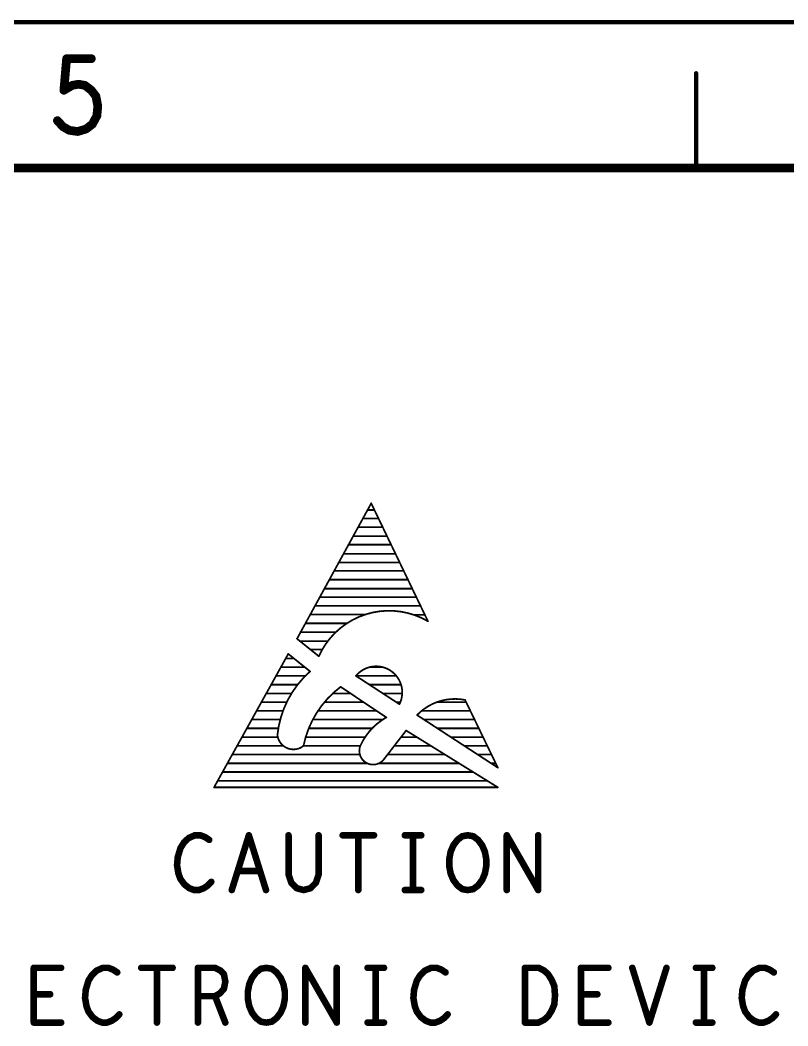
# Model space of a CAD drawing. Extents: x -14.2 to 19.9, y -5.2 to 16.9.
# Drawn here: x 0.527 to 3.165, y 13.408 to 16.86 of the extents above; entities that cross this region are included whole.
import ezdxf

# ---------------------------------------------------------------- set-up
doc = ezdxf.new("R2010")
doc.units = 0
doc.layers.get('0').update_dxf_attribs({"linetype": 'CONTINUOUS'})
doc.layers.add('FAB', color=2, linetype='CONTINUOUS')

# ---------------------------------------------------------------- blocks, each defined once
blk = doc.blocks.new('ROUND_1')
at = {"const_width": 0.003}
blk.add_lwpolyline([(-0.0015, 0, 1), (0.0015, 0, 1)], format="xyb", close=True, dxfattribs=at)
blk = doc.blocks.new('ROUND_105')
at = {"const_width": 0.0075}
blk.add_lwpolyline([(-0.00375, 0, 1), (0.00375, 0, 1)], format="xyb", close=True, dxfattribs=at)
blk = doc.blocks.new('ROUND_178')
at = {"const_width": 0.01128}
blk.add_lwpolyline([(-0.00564, 0, 1), (0.00564, 0, 1)], format="xyb", close=True, dxfattribs=at)
blk = doc.blocks.new('ROUND_138')
at = {"const_width": 0.015}
blk.add_lwpolyline([(-0.0075, 0, 1), (0.0075, 0, 1)], format="xyb", close=True, dxfattribs=at)

msp = doc.modelspace()

# ---------------------------------------------------------------- linework, layer by layer
at = {"layer": 'FAB'}
for points, const_width in [([(-14.1499, 16.8528), (19.8501, 16.8528)], 0.015), ([(0.6779, 16.6194), (0.6873, 16.7278)], 0.03), ([(0.6873, 16.7278), (0.7723, 16.7278)], 0.03), ([(2.8501, 16.6777), (2.8501, 16.3528)], 0.015), ([(0.7062, 16.6361), (0.6779, 16.6194)], 0.03), ([(0.7283, 16.6402), (0.7062, 16.6361)], 0.03), ([(0.7503, 16.6361), (0.7283, 16.6402)], 0.03), ([(0.7723, 16.6194), (0.7503, 16.6361)], 0.03), ([(0.7881, 16.5986), (0.7723, 16.6194)], 0.03), ([(0.7944, 16.5652), (0.7881, 16.5986)], 0.03), ([(0.7913, 16.5319), (0.7944, 16.5652)], 0.03), ([(0.7755, 16.5027), (0.7913, 16.5319)], 0.03), ([(0.6558, 16.5152), (0.6747, 16.4944)], 0.03), ([(0.6747, 16.4944), (0.6967, 16.4819)], 0.03), ([(0.7535, 16.4861), (0.7755, 16.5027)], 0.03), ([(0.6967, 16.4819), (0.7251, 16.4778)], 0.03), ([(0.7251, 16.4778), (0.7535, 16.4861)], 0.03), ([(18.8501, 16.3528), (-13.1499, 16.3528)], 0.03), ([(1.7338, 15.2015), (1.4788, 14.7365)], 0.006), ([(1.9288, 14.7965), (1.7338, 15.2015)], 0.006), ([(1.7448, 15.1785), (1.7218, 15.1785)], 0.006), ([(1.7588, 15.1495), (1.7058, 15.1495)], 0.006), ([(1.7878, 15.0885), (1.6718, 15.0885)], 0.006), ([(1.7738, 15.1195), (1.6888, 15.1195)], 0.006), ([(1.8018, 15.0595), (1.6558, 15.0595)], 0.006), ([(1.6388, 15.0285), (1.8168, 15.0285)], 0.006), ([(1.8308, 14.9985), (1.6218, 14.9985)], 0.006), ([(1.6068, 14.9695), (1.8458, 14.9695)], 0.006), ([(1.8598, 14.9395), (1.5898, 14.9395)], 0.006), ([(1.8888, 14.8795), (1.5568, 14.8795)], 0.006), ([(1.5728, 14.9085), (1.8748, 14.9085)], 0.006), ([(1.5408, 14.8495), (1.9038, 14.8495)], 0.006), ([(1.7108, 14.8195), (1.5238, 14.8195)], 0.006), ([(1.9178, 14.8185), (1.8798, 14.8185)], 0.006), ([(1.5078, 14.7895), (1.6498, 14.7895)], 0.006), ([(1.6118, 14.7595), (1.4908, 14.7595)], 0.006), ([(1.4788, 14.7365), (1.5538, 14.6765)], 0.006), ([(1.4878, 14.7285), (1.5848, 14.7285)], 0.006), ([(1.4488, 14.6845), (1.1938, 14.2265)], 0.006), ([(1.5238, 14.6245), (1.4488, 14.6845)], 0.006), ([(1.5648, 14.6995), (1.5258, 14.6995)], 0.006), ([(1.4234, 14.639), (1.5056, 14.639)], 0.006), ([(1.4681, 14.6691), (1.4402, 14.6691)], 0.006), ([(1.728, 14.639), (1.773, 14.6391)], 0.006), ([(1.5073, 14.609), (1.4068, 14.609)], 0.006), ([(1.6813, 14.609), (1.8308, 14.5119)], 0.006), ([(1.6813, 14.609), (1.8199, 14.609)], 0.006), ([(1.3901, 14.579), (1.481, 14.579)], 0.006), ([(1.7858, 14.4665), (1.6288, 14.5715)], 0.006), ([(1.8361, 14.579), (1.7275, 14.579)], 0.006), ([(1.4601, 14.549), (1.3734, 14.549)], 0.006), ([(1.6018, 14.549), (1.6626, 14.549)], 0.006), ([(1.7737, 14.549), (1.8401, 14.549)], 0.006), ([(1.3566, 14.519), (1.4436, 14.5191)], 0.006), ([(1.7072, 14.5191), (1.5733, 14.519)], 0.006), ([(1.8337, 14.519), (1.8199, 14.519)], 0.006), ([(2.0598, 14.519), (1.9593, 14.519)], 0.006), ([(2.1688, 14.294), (2.0563, 14.5265)], 0.006), ([(1.4308, 14.489), (1.3399, 14.489)], 0.006), ([(1.5507, 14.4889), (1.7521, 14.4889)], 0.006), ([(1.8913, 14.4745), (2.1688, 14.294)], 0.006), ([(2.0743, 14.489), (1.9068, 14.489)], 0.006), ([(1.3232, 14.459), (1.4213, 14.459)], 0.006), ([(1.7731, 14.459), (1.5329, 14.459)], 0.006), ([(1.9153, 14.459), (2.0888, 14.459)], 0.006), ([(1.2898, 14.3991), (1.4129, 14.399)], 0.006), ([(1.4147, 14.429), (1.3065, 14.429)], 0.006), ([(1.713, 14.399), (1.5086, 14.399)], 0.006), ([(1.5191, 14.4291), (1.7371, 14.429)], 0.006), ([(1.8538, 14.4215), (1.7788, 14.3245)], 0.006), ([(1.8365, 14.399), (1.8901, 14.399)], 0.006), ([(2.1688, 14.2265), (1.8538, 14.4215)], 0.006), ([(2.1033, 14.429), (1.9608, 14.429)], 0.006), ([(2.0078, 14.399), (2.1178, 14.399)], 0.006), ([(1.4319, 14.369), (1.2731, 14.369)], 0.006), ([(1.5012, 14.369), (1.6964, 14.3691)], 0.006), ([(1.9383, 14.3691), (1.8134, 14.3691)], 0.006), ([(2.1323, 14.369), (2.0533, 14.369)], 0.006), ([(1.2565, 14.3391), (1.6952, 14.3391)], 0.006), ([(1.7899, 14.339), (1.987, 14.339)], 0.006), ([(2.0998, 14.339), (2.1468, 14.339)], 0.006), ([(1.2398, 14.309), (1.7202, 14.309)], 0.006), ([(2.0354, 14.309), (1.7603, 14.309)], 0.006), ([(2.1613, 14.309), (2.1458, 14.309)], 0.006), ([(1.223, 14.279), (2.0838, 14.279)], 0.006), ([(1.1938, 14.2265), (2.1688, 14.2265)], 0.006), ([(2.1324, 14.249), (1.2063, 14.249)], 0.006), ([(1.1067, 14.0525), (1.0903, 14.0368)], 0.0226), ([(1.1279, 14.0619), (1.1067, 14.0525)], 0.0226), ([(1.1467, 14.0619), (1.1279, 14.0619)], 0.0226), ([(1.1631, 14.0556), (1.1467, 14.0619)], 0.0226), ([(1.1772, 14.0462), (1.1631, 14.0556)], 0.0226), ([(1.2547, 13.8739), (1.3135, 14.0619)], 0.0226), ([(1.3135, 14.0619), (1.3723, 13.8739)], 0.0226), ([(1.4498, 14.0619), (1.4498, 13.9271)], 0.0226), ([(1.5532, 13.9271), (1.5532, 14.0619)], 0.0226), ([(1.6355, 14.0619), (1.7435, 14.0619)], 0.0226), ([(1.6895, 14.0619), (1.6895, 13.8739)], 0.0226), ([(1.8493, 14.0619), (1.9057, 14.0619)], 0.0226), ([(1.8775, 14.0619), (1.8775, 13.8739)], 0.0226), ([(2.0161, 14.0274), (2.0303, 14.0462)], 0.0226), ([(2.0303, 14.0462), (2.0467, 14.0587)], 0.0226), ([(2.0467, 14.0587), (2.0655, 14.0619)], 0.0226), ([(2.0655, 14.0619), (2.0843, 14.0587)], 0.0226), ([(2.0843, 14.0587), (2.1007, 14.0462)], 0.0226), ([(2.1007, 14.0462), (2.1149, 14.0274)], 0.0226), ([(2.1995, 13.8739), (2.1995, 14.0619)], 0.0226), ([(2.1995, 14.0619), (2.3075, 13.8739)], 0.0226), ([(2.3075, 13.8739), (2.3075, 14.0619)], 0.0226), ([(1.0785, 14.018), (1.0691, 13.9867)], 0.0226), ([(1.0903, 14.0368), (1.0785, 14.018)], 0.0226), ([(2.0067, 14.0055), (2.0161, 14.0274)], 0.0226), ([(2.1149, 14.0274), (2.1243, 14.0055)], 0.0226), ([(1.0691, 13.9867), (1.0667, 13.9585)], 0.0226), ([(2.002, 13.9804), (2.0067, 14.0055)], 0.0226), ([(2.002, 13.9553), (2.002, 13.9804)], 0.0226), ([(2.1243, 14.0055), (2.129, 13.9804)], 0.0226), ([(2.129, 13.9804), (2.129, 13.9553)], 0.0226), ([(1.0667, 13.9585), (1.0715, 13.9303)], 0.0226), ([(1.3511, 13.9397), (1.2759, 13.9397)], 0.0226), ([(2.0067, 13.9303), (2.002, 13.9553)], 0.0226), ([(2.129, 13.9553), (2.1243, 13.9303)], 0.0226), ([(1.0715, 13.9303), (1.0785, 13.9115)], 0.0226), ([(1.0785, 13.9115), (1.0926, 13.8927)], 0.0226), ([(1.4498, 13.9271), (1.4592, 13.8989)], 0.0226), ([(1.5438, 13.8989), (1.5532, 13.9271)], 0.0226), ([(2.0161, 13.9083), (2.0067, 13.9303)], 0.0226), ([(2.0303, 13.8895), (2.0161, 13.9083)], 0.0226), ([(2.1149, 13.9083), (2.1007, 13.8895)], 0.0226), ([(2.1243, 13.9303), (2.1149, 13.9083)], 0.0226), ([(1.0926, 13.8927), (1.1091, 13.8801)], 0.0226), ([(1.1091, 13.8801), (1.1255, 13.8739)], 0.0226), ([(1.1255, 13.8739), (1.1419, 13.8739)], 0.0226), ([(1.1419, 13.8739), (1.1584, 13.8801)], 0.0226), ([(1.1584, 13.8801), (1.1725, 13.8895)], 0.0226), ([(1.1725, 13.8895), (1.1843, 13.9021)], 0.0226), ([(1.4592, 13.8989), (1.478, 13.8801)], 0.0226), ([(1.478, 13.8801), (1.5015, 13.8739)], 0.0226), ([(1.5015, 13.8739), (1.525, 13.8801)], 0.0226), ([(1.525, 13.8801), (1.5438, 13.8989)], 0.0226), ([(1.8493, 13.8739), (1.9057, 13.8739)], 0.0226), ([(2.0467, 13.877), (2.0303, 13.8895)], 0.0226), ([(2.0655, 13.8739), (2.0467, 13.877)], 0.0226), ([(2.0843, 13.877), (2.0655, 13.8739)], 0.0226), ([(2.1007, 13.8895), (2.0843, 13.877)], 0.0226), ([(0.5745, 13.4189), (0.5745, 13.6069)], 0.0226), ([(0.5745, 13.6069), (0.6685, 13.6069)], 0.0226), ([(0.7907, 13.5975), (0.7743, 13.5818)], 0.0226), ([(0.8119, 13.6069), (0.7907, 13.5975)], 0.0226), ([(0.8307, 13.6069), (0.8119, 13.6069)], 0.0226), ([(0.8471, 13.6006), (0.8307, 13.6069)], 0.0226), ([(0.8612, 13.5912), (0.8471, 13.6006)], 0.0226), ([(0.9435, 13.6069), (1.0515, 13.6069)], 0.0226), ([(0.9975, 13.6069), (0.9975, 13.4189)], 0.0226), ([(1.1385, 13.4189), (1.1385, 13.6069)], 0.0226), ([(1.1385, 13.6069), (1.1972, 13.6069)], 0.0226), ([(1.1972, 13.6069), (1.216, 13.5975)], 0.0226), ([(1.216, 13.5975), (1.2278, 13.5849)], 0.0226), ([(1.3383, 13.5912), (1.3547, 13.6037)], 0.0226), ([(1.3547, 13.6037), (1.3735, 13.6069)], 0.0226), ([(1.3735, 13.6069), (1.3923, 13.6037)], 0.0226), ([(1.3923, 13.6037), (1.4087, 13.5912)], 0.0226), ([(1.5075, 13.4189), (1.5075, 13.6069)], 0.0226), ([(1.5075, 13.6069), (1.6155, 13.4189)], 0.0226), ([(1.6155, 13.4189), (1.6155, 13.6069)], 0.0226), ([(1.7213, 13.6069), (1.7777, 13.6069)], 0.0226), ([(1.7495, 13.6069), (1.7495, 13.4189)], 0.0226), ([(1.9187, 13.5975), (1.9023, 13.5818)], 0.0226), ([(1.9399, 13.6069), (1.9187, 13.5975)], 0.0226), ([(1.9587, 13.6069), (1.9399, 13.6069)], 0.0226), ([(1.9751, 13.6006), (1.9587, 13.6069)], 0.0226), ([(1.9892, 13.5912), (1.9751, 13.6006)], 0.0226), ([(2.2618, 13.4189), (2.2618, 13.6069)], 0.0226), ([(2.2618, 13.6069), (2.3088, 13.6069)], 0.0226), ([(2.3088, 13.6069), (2.3276, 13.5975)], 0.0226), ([(2.3276, 13.5975), (2.3417, 13.5849)], 0.0226), ([(2.4545, 13.4189), (2.4545, 13.6069)], 0.0226), ([(2.4545, 13.6069), (2.5485, 13.6069)], 0.0226), ([(2.6307, 13.6069), (2.6895, 13.4189)], 0.0226), ([(2.6895, 13.4189), (2.7483, 13.6069)], 0.0226), ([(2.8493, 13.6069), (2.9057, 13.6069)], 0.0226), ([(2.8775, 13.6069), (2.8775, 13.4189)], 0.0226), ([(3.0467, 13.5975), (3.0303, 13.5818)], 0.0226), ([(3.0679, 13.6069), (3.0467, 13.5975)], 0.0226), ([(3.0867, 13.6069), (3.0679, 13.6069)], 0.0226), ([(3.1031, 13.6006), (3.0867, 13.6069)], 0.0226), ([(3.1172, 13.5912), (3.1031, 13.6006)], 0.0226), ([(0.7625, 13.563), (0.7531, 13.5317)], 0.0226), ([(0.7743, 13.5818), (0.7625, 13.563)], 0.0226), ([(1.2278, 13.5849), (1.2325, 13.5599)], 0.0226), ([(1.2325, 13.5599), (1.2278, 13.5348)], 0.0226), ([(1.3147, 13.5505), (1.3241, 13.5724)], 0.0226), ([(1.3241, 13.5724), (1.3383, 13.5912)], 0.0226), ([(1.4087, 13.5912), (1.4229, 13.5724)], 0.0226), ([(1.4229, 13.5724), (1.4323, 13.5505)], 0.0226), ([(1.8905, 13.563), (1.8811, 13.5317)], 0.0226), ([(1.9023, 13.5818), (1.8905, 13.563)], 0.0226), ([(2.3417, 13.5849), (2.3535, 13.5661)], 0.0226), ([(2.3535, 13.5661), (2.3629, 13.5442)], 0.0226), ([(3.0185, 13.563), (3.0091, 13.5317)], 0.0226), ([(3.0303, 13.5818), (3.0185, 13.563)], 0.0226), ([(0.7531, 13.5317), (0.7507, 13.5035)], 0.0226), ([(1.2278, 13.5348), (1.2137, 13.5191)], 0.0226), ([(1.31, 13.5254), (1.3147, 13.5505)], 0.0226), ([(1.31, 13.5003), (1.31, 13.5254)], 0.0226), ([(1.4323, 13.5505), (1.437, 13.5254)], 0.0226), ([(1.437, 13.5254), (1.437, 13.5003)], 0.0226), ([(1.8811, 13.5317), (1.8787, 13.5035)], 0.0226), ([(2.3629, 13.5442), (2.3652, 13.5129)], 0.0226), ([(3.0091, 13.5317), (3.0067, 13.5035)], 0.0226), ([(0.6309, 13.516), (0.5745, 13.516)], 0.0226), ([(0.7507, 13.5035), (0.7555, 13.4753)], 0.0226), ([(1.1972, 13.5097), (1.1385, 13.5097)], 0.0226), ([(1.2137, 13.5191), (1.1972, 13.5097)], 0.0226), ([(1.1972, 13.5097), (1.2325, 13.4189)], 0.0226), ([(1.3147, 13.4753), (1.31, 13.5003)], 0.0226), ([(1.437, 13.5003), (1.4323, 13.4753)], 0.0226), ([(1.8787, 13.5035), (1.8835, 13.4753)], 0.0226), ([(2.3652, 13.5129), (2.3629, 13.4815)], 0.0226), ([(2.5109, 13.516), (2.4545, 13.516)], 0.0226), ([(3.0067, 13.5035), (3.0115, 13.4753)], 0.0226), ([(0.7555, 13.4753), (0.7625, 13.4565)], 0.0226), ([(0.7625, 13.4565), (0.7766, 13.4377)], 0.0226), ([(1.3241, 13.4533), (1.3147, 13.4753)], 0.0226), ([(1.4323, 13.4753), (1.4229, 13.4533)], 0.0226), ([(1.8835, 13.4753), (1.8905, 13.4565)], 0.0226), ([(1.8905, 13.4565), (1.9046, 13.4377)], 0.0226), ([(2.3535, 13.4596), (2.3417, 13.4408)], 0.0226), ([(2.3629, 13.4815), (2.3535, 13.4596)], 0.0226), ([(3.0115, 13.4753), (3.0185, 13.4565)], 0.0226), ([(3.0185, 13.4565), (3.0326, 13.4377)], 0.0226), ([(0.7766, 13.4377), (0.7931, 13.4251)], 0.0226), ([(0.7931, 13.4251), (0.8095, 13.4189)], 0.0226), ([(0.8259, 13.4189), (0.8424, 13.4251)], 0.0226), ([(0.8424, 13.4251), (0.8565, 13.4345)], 0.0226), ([(0.8565, 13.4345), (0.8683, 13.4471)], 0.0226), ([(1.3383, 13.4345), (1.3241, 13.4533)], 0.0226), ([(1.3547, 13.422), (1.3383, 13.4345)], 0.0226), ([(1.3735, 13.4189), (1.3547, 13.422)], 0.0226), ([(1.3923, 13.422), (1.3735, 13.4189)], 0.0226), ([(1.4087, 13.4345), (1.3923, 13.422)], 0.0226), ([(1.4229, 13.4533), (1.4087, 13.4345)], 0.0226), ([(1.9046, 13.4377), (1.9211, 13.4251)], 0.0226), ([(1.9211, 13.4251), (1.9375, 13.4189)], 0.0226), ([(1.9539, 13.4189), (1.9704, 13.4251)], 0.0226), ([(1.9704, 13.4251), (1.9845, 13.4345)], 0.0226), ([(1.9845, 13.4345), (1.9963, 13.4471)], 0.0226), ([(2.3276, 13.4283), (2.3088, 13.4189)], 0.0226), ([(2.3417, 13.4408), (2.3276, 13.4283)], 0.0226), ([(3.0326, 13.4377), (3.0491, 13.4251)], 0.0226), ([(3.0491, 13.4251), (3.0655, 13.4189)], 0.0226), ([(3.0819, 13.4189), (3.0984, 13.4251)], 0.0226), ([(3.0984, 13.4251), (3.1125, 13.4345)], 0.0226), ([(3.1125, 13.4345), (3.1243, 13.4471)], 0.0226), ([(0.6685, 13.4189), (0.5745, 13.4189)], 0.0226), ([(0.8095, 13.4189), (0.8259, 13.4189)], 0.0226), ([(1.7213, 13.4189), (1.7777, 13.4189)], 0.0226), ([(1.9375, 13.4189), (1.9539, 13.4189)], 0.0226), ([(2.3088, 13.4189), (2.2618, 13.4189)], 0.0226), ([(2.5485, 13.4189), (2.4545, 13.4189)], 0.0226), ([(2.8493, 13.4189), (2.9057, 13.4189)], 0.0226), ([(3.0655, 13.4189), (3.0819, 13.4189)], 0.0226)]:
    msp.add_lwpolyline(points, dxfattribs=dict(at, const_width=const_width))
at = {"layer": 'FAB', "const_width": 0.006}
for points in [[(1.7145, 14.8201, 0.21284), (1.5538, 14.6765)], [(1.9288, 14.7965, 0.212838), (1.7145, 14.8201)], [(1.7996, 14.6275, 0.382495), (1.6813, 14.6091)], [(1.5238, 14.6245, 0.093455), (1.4471, 14.526)], [(1.8308, 14.5119, 0.382497), (1.7996, 14.6275)], [(1.6288, 14.5715, 0.091761), (1.5463, 14.482)], [(1.4471, 14.526, 0.093455), (1.4116, 14.4065)], [(2.0563, 14.5265, 0.256109), (1.8913, 14.4745)], [(1.5463, 14.482, 0.091761), (1.5012, 14.369)], [(1.7857, 14.4666, 0.159789), (1.6964, 14.3691)], [(1.4116, 14.4063, 0.274588), (1.4453, 14.361)], [(1.4453, 14.361, 0.274584), (1.5012, 14.369)], [(1.6964, 14.3691, 0.37952), (1.7177, 14.3102)], [(1.7177, 14.3102, 0.379516), (1.7787, 14.3244)]]:
    msp.add_lwpolyline(points, format="xyb", dxfattribs=at)

# ---------------------------------------------------------------- block references
at = {"layer": 'FAB'}
for name, p in [('ROUND_138', (0.6873, 16.7278)), ('ROUND_138', (0.6873, 16.7278)), ('ROUND_138', (0.7723, 16.7278)), ('ROUND_105', (2.8501, 16.6777)), ('ROUND_138', (0.7062, 16.6361)), ('ROUND_138', (0.7062, 16.6361)), ('ROUND_138', (0.7283, 16.6402)), ('ROUND_138', (0.7283, 16.6402)), ('ROUND_138', (0.7503, 16.6361)), ('ROUND_138', (0.7503, 16.6361)), ('ROUND_138', (0.6779, 16.6194)), ('ROUND_138', (0.6779, 16.6194)), ('ROUND_138', (0.7723, 16.6194)), ('ROUND_138', (0.7723, 16.6194)), ('ROUND_138', (0.7881, 16.5986)), ('ROUND_138', (0.7881, 16.5986)), ('ROUND_138', (0.7944, 16.5652)), ('ROUND_138', (0.7944, 16.5652)), ('ROUND_138', (0.7913, 16.5319)), ('ROUND_138', (0.7913, 16.5319)), ('ROUND_138', (0.6558, 16.5152)), ('ROUND_138', (0.6747, 16.4944)), ('ROUND_138', (0.6747, 16.4944)), ('ROUND_138', (0.7755, 16.5027)), ('ROUND_138', (0.7755, 16.5027)), ('ROUND_138', (0.6967, 16.4819)), ('ROUND_138', (0.6967, 16.4819)), ('ROUND_138', (0.7251, 16.4778)), ('ROUND_138', (0.7251, 16.4778)), ('ROUND_138', (0.7535, 16.4861)), ('ROUND_138', (0.7535, 16.4861)), ('ROUND_105', (2.8501, 16.3528)), ('ROUND_1', (1.7338, 15.2015)), ('ROUND_1', (1.7338, 15.2015)), ('ROUND_1', (1.7218, 15.1785)), ('ROUND_1', (1.7448, 15.1785)), ('ROUND_1', (1.7058, 15.1495)), ('ROUND_1', (1.7588, 15.1495)), ('ROUND_1', (1.6718, 15.0885)), ('ROUND_1', (1.6888, 15.1195)), ('ROUND_1', (1.7738, 15.1195)), ('ROUND_1', (1.7878, 15.0885)), ('ROUND_1', (1.6558, 15.0595)), ('ROUND_1', (1.8018, 15.0595)), ('ROUND_1', (1.6388, 15.0285)), ('ROUND_1', (1.8168, 15.0285)), ('ROUND_1', (1.6218, 14.9985)), ('ROUND_1', (1.8308, 14.9985)), ('ROUND_1', (1.6068, 14.9695)), ('ROUND_1', (1.8458, 14.9695)), ('ROUND_1', (1.5898, 14.9395)), ('ROUND_1', (1.8598, 14.9395)), ('ROUND_1', (1.5568, 14.8795)), ('ROUND_1', (1.5728, 14.9085)), ('ROUND_1', (1.8748, 14.9085)), ('ROUND_1', (1.8888, 14.8795)), ('ROUND_1', (1.5408, 14.8495)), ('ROUND_1', (1.9038, 14.8495)), ('ROUND_1', (1.5238, 14.8195)), ('ROUND_1', (1.7108, 14.8195)), ('ROUND_1', (1.7145, 14.8201)), ('ROUND_1', (1.7145, 14.8201)), ('ROUND_1', (1.8798, 14.8185)), ('ROUND_1', (1.9178, 14.8185)), ('ROUND_1', (1.5078, 14.7895)), ('ROUND_1', (1.6498, 14.7895)), ('ROUND_1', (1.9288, 14.7965)), ('ROUND_1', (1.9288, 14.7965)), ('ROUND_1', (1.4908, 14.7595)), ('ROUND_1', (1.6118, 14.7595)), ('ROUND_1', (1.4788, 14.7365)), ('ROUND_1', (1.4788, 14.7365)), ('ROUND_1', (1.4878, 14.7285)), ('ROUND_1', (1.5848, 14.7285)), ('ROUND_1', (1.4488, 14.6845)), ('ROUND_1', (1.4488, 14.6845)), ('ROUND_1', (1.5258, 14.6995)), ('ROUND_1', (1.5538, 14.6765)), ('ROUND_1', (1.5538, 14.6765)), ('ROUND_1', (1.5648, 14.6995)), ('ROUND_1', (1.4234, 14.639)), ('ROUND_1', (1.4402, 14.6691)), ('ROUND_1', (1.4681, 14.6691)), ('ROUND_1', (1.5056, 14.639)), ('ROUND_1', (1.728, 14.639)), ('ROUND_1', (1.773, 14.6391)), ('ROUND_1', (1.4068, 14.609)), ('ROUND_1', (1.5073, 14.609)), ('ROUND_1', (1.5238, 14.6245)), ('ROUND_1', (1.5238, 14.6245)), ('ROUND_1', (1.6813, 14.6091)), ('ROUND_1', (1.6813, 14.609)), ('ROUND_1', (1.6813, 14.609)), ('ROUND_1', (1.7996, 14.6275)), ('ROUND_1', (1.7996, 14.6275)), ('ROUND_1', (1.8199, 14.609)), ('ROUND_1', (1.3901, 14.579)), ('ROUND_1', (1.481, 14.579)), ('ROUND_1', (1.6288, 14.5715)), ('ROUND_1', (1.6288, 14.5715)), ('ROUND_1', (1.7275, 14.579)), ('ROUND_1', (1.8361, 14.579)), ('ROUND_1', (1.3734, 14.549)), ('ROUND_1', (1.4601, 14.549)), ('ROUND_1', (1.6018, 14.549)), ('ROUND_1', (1.6626, 14.549)), ('ROUND_1', (1.7737, 14.549)), ('ROUND_1', (1.8401, 14.549)), ('ROUND_1', (1.3566, 14.519)), ('ROUND_1', (1.4436, 14.5191)), ('ROUND_1', (1.4471, 14.526)), ('ROUND_1', (1.4471, 14.526)), ('ROUND_1', (1.5733, 14.519)), ('ROUND_1', (1.7072, 14.5191)), ('ROUND_1', (1.8199, 14.519)), ('ROUND_1', (1.8308, 14.5119)), ('ROUND_1', (1.8308, 14.5119)), ('ROUND_1', (1.8337, 14.519)), ('ROUND_1', (1.9593, 14.519)), ('ROUND_1', (2.0563, 14.5265)), ('ROUND_1', (2.0563, 14.5265)), ('ROUND_1', (2.0598, 14.519)), ('ROUND_1', (1.3399, 14.489)), ('ROUND_1', (1.4308, 14.489)), ('ROUND_1', (1.5463, 14.482)), ('ROUND_1', (1.5463, 14.482)), ('ROUND_1', (1.5507, 14.4889)), ('ROUND_1', (1.7521, 14.4889)), ('ROUND_1', (1.7857, 14.4666)), ('ROUND_1', (1.7858, 14.4665)), ('ROUND_1', (1.8913, 14.4745)), ('ROUND_1', (1.8913, 14.4745)), ('ROUND_1', (1.9068, 14.489)), ('ROUND_1', (2.0743, 14.489)), ('ROUND_1', (1.3232, 14.459)), ('ROUND_1', (1.4213, 14.459)), ('ROUND_1', (1.5329, 14.459)), ('ROUND_1', (1.7731, 14.459)), ('ROUND_1', (1.9153, 14.459)), ('ROUND_1', (2.0888, 14.459)), ('ROUND_1', (1.2898, 14.3991)), ('ROUND_1', (1.3065, 14.429)), ('ROUND_1', (1.4116, 14.4065)), ('ROUND_1', (1.4116, 14.4063)), ('ROUND_1', (1.4129, 14.399)), ('ROUND_1', (1.4147, 14.429)), ('ROUND_1', (1.5086, 14.399)), ('ROUND_1', (1.5191, 14.4291)), ('ROUND_1', (1.713, 14.399)), ('ROUND_1', (1.7371, 14.429)), ('ROUND_1', (1.8365, 14.399)), ('ROUND_1', (1.8538, 14.4215)), ('ROUND_1', (1.8538, 14.4215)), ('ROUND_1', (1.8901, 14.399)), ('ROUND_1', (1.9608, 14.429)), ('ROUND_1', (2.0078, 14.399)), ('ROUND_1', (2.1033, 14.429)), ('ROUND_1', (2.1178, 14.399)), ('ROUND_1', (1.2731, 14.369)), ('ROUND_1', (1.4319, 14.369)), ('ROUND_1', (1.4453, 14.361)), ('ROUND_1', (1.4453, 14.361)), ('ROUND_1', (1.5012, 14.369)), ('ROUND_1', (1.5012, 14.369)), ('ROUND_1', (1.5012, 14.369)), ('ROUND_1', (1.6964, 14.3691)), ('ROUND_1', (1.6964, 14.3691)), ('ROUND_1', (1.6964, 14.3691)), ('ROUND_1', (1.8134, 14.3691)), ('ROUND_1', (1.9383, 14.3691)), ('ROUND_1', (2.0533, 14.369)), ('ROUND_1', (2.1323, 14.369)), ('ROUND_1', (1.2565, 14.3391)), ('ROUND_1', (1.6952, 14.3391)), ('ROUND_1', (1.7899, 14.339)), ('ROUND_1', (1.987, 14.339)), ('ROUND_1', (2.0998, 14.339)), ('ROUND_1', (2.1468, 14.339)), ('ROUND_1', (1.2398, 14.309)), ('ROUND_1', (1.7177, 14.3102)), ('ROUND_1', (1.7177, 14.3102)), ('ROUND_1', (1.7202, 14.309)), ('ROUND_1', (1.7603, 14.309)), ('ROUND_1', (1.7787, 14.3244)), ('ROUND_1', (1.7788, 14.3245)), ('ROUND_1', (2.0354, 14.309)), ('ROUND_1', (2.1458, 14.309)), ('ROUND_1', (2.1613, 14.309)), ('ROUND_1', (2.1688, 14.294)), ('ROUND_1', (2.1688, 14.294)), ('ROUND_1', (1.223, 14.279)), ('ROUND_1', (2.0838, 14.279)), ('ROUND_1', (1.1938, 14.2265)), ('ROUND_1', (1.1938, 14.2265)), ('ROUND_1', (1.2063, 14.249)), ('ROUND_1', (2.1324, 14.249)), ('ROUND_1', (2.1688, 14.2265)), ('ROUND_1', (2.1688, 14.2265)), ('ROUND_178', (1.1067, 14.0525)), ('ROUND_178', (1.1067, 14.0525)), ('ROUND_178', (1.1279, 14.0619)), ('ROUND_178', (1.1279, 14.0619)), ('ROUND_178', (1.1467, 14.0619)), ('ROUND_178', (1.1467, 14.0619)), ('ROUND_178', (1.1631, 14.0556)), ('ROUND_178', (1.1631, 14.0556)), ('ROUND_178', (1.1772, 14.0462)), ('ROUND_178', (1.3135, 14.0619)), ('ROUND_178', (1.3135, 14.0619)), ('ROUND_178', (1.4498, 14.0619)), ('ROUND_178', (1.5532, 14.0619)), ('ROUND_178', (1.6355, 14.0619)), ('ROUND_178', (1.6895, 14.0619)), ('ROUND_178', (1.7435, 14.0619)), ('ROUND_178', (1.8493, 14.0619)), ('ROUND_178', (1.8775, 14.0619)), ('ROUND_178', (1.9057, 14.0619)), ('ROUND_178', (2.0303, 14.0462)), ('ROUND_178', (2.0303, 14.0462)), ('ROUND_178', (2.0467, 14.0587)), ('ROUND_178', (2.0467, 14.0587)), ('ROUND_178', (2.0655, 14.0619)), ('ROUND_178', (2.0655, 14.0619)), ('ROUND_178', (2.0843, 14.0587)), ('ROUND_178', (2.0843, 14.0587)), ('ROUND_178', (2.1007, 14.0462)), ('ROUND_178', (2.1007, 14.0462)), ('ROUND_178', (2.1995, 14.0619)), ('ROUND_178', (2.1995, 14.0619)), ('ROUND_178', (2.3075, 14.0619)), ('ROUND_178', (1.0785, 14.018)), ('ROUND_178', (1.0785, 14.018)), ('ROUND_178', (1.0903, 14.0368)), ('ROUND_178', (1.0903, 14.0368)), ('ROUND_178', (2.0161, 14.0274)), ('ROUND_178', (2.0161, 14.0274)), ('ROUND_178', (2.1149, 14.0274)), ('ROUND_178', (2.1149, 14.0274)), ('ROUND_178', (1.0691, 13.9867)), ('ROUND_178', (1.0691, 13.9867)), ('ROUND_178', (2.002, 13.9804)), ('ROUND_178', (2.002, 13.9804)), ('ROUND_178', (2.0067, 14.0055)), ('ROUND_178', (2.0067, 14.0055)), ('ROUND_178', (2.1243, 14.0055)), ('ROUND_178', (2.1243, 14.0055)), ('ROUND_178', (2.129, 13.9804)), ('ROUND_178', (2.129, 13.9804)), ('ROUND_178', (1.0667, 13.9585)), ('ROUND_178', (1.0667, 13.9585)), ('ROUND_178', (1.2759, 13.9397)), ('ROUND_178', (1.3511, 13.9397)), ('ROUND_178', (2.002, 13.9553)), ('ROUND_178', (2.002, 13.9553)), ('ROUND_178', (2.129, 13.9553)), ('ROUND_178', (2.129, 13.9553)), ('ROUND_178', (1.0715, 13.9303)), ('ROUND_178', (1.0715, 13.9303)), ('ROUND_178', (1.0785, 13.9115)), ('ROUND_178', (1.0785, 13.9115)), ('ROUND_178', (1.4498, 13.9271)), ('ROUND_178', (1.4498, 13.9271)), ('ROUND_178', (1.5532, 13.9271)), ('ROUND_178', (1.5532, 13.9271)), ('ROUND_178', (2.0067, 13.9303)), ('ROUND_178', (2.0067, 13.9303)), ('ROUND_178', (2.0161, 13.9083)), ('ROUND_178', (2.0161, 13.9083)), ('ROUND_178', (2.1149, 13.9083)), ('ROUND_178', (2.1149, 13.9083)), ('ROUND_178', (2.1243, 13.9303)), ('ROUND_178', (2.1243, 13.9303)), ('ROUND_178', (1.0926, 13.8927)), ('ROUND_178', (1.0926, 13.8927)), ('ROUND_178', (1.1091, 13.8801)), ('ROUND_178', (1.1091, 13.8801)), ('ROUND_178', (1.1255, 13.8739)), ('ROUND_178', (1.1255, 13.8739)), ('ROUND_178', (1.1419, 13.8739)), ('ROUND_178', (1.1419, 13.8739)), ('ROUND_178', (1.1584, 13.8801)), ('ROUND_178', (1.1584, 13.8801)), ('ROUND_178', (1.1725, 13.8895)), ('ROUND_178', (1.1725, 13.8895)), ('ROUND_178', (1.1843, 13.9021)), ('ROUND_178', (1.2547, 13.8739)), ('ROUND_178', (1.3723, 13.8739)), ('ROUND_178', (1.4592, 13.8989)), ('ROUND_178', (1.4592, 13.8989)), ('ROUND_178', (1.478, 13.8801)), ('ROUND_178', (1.478, 13.8801)), ('ROUND_178', (1.5015, 13.8739)), ('ROUND_178', (1.5015, 13.8739)), ('ROUND_178', (1.525, 13.8801)), ('ROUND_178', (1.525, 13.8801)), ('ROUND_178', (1.5438, 13.8989)), ('ROUND_178', (1.5438, 13.8989)), ('ROUND_178', (1.6895, 13.8739)), ('ROUND_178', (1.8493, 13.8739)), ('ROUND_178', (1.8775, 13.8739)), ('ROUND_178', (1.9057, 13.8739)), ('ROUND_178', (2.0303, 13.8895)), ('ROUND_178', (2.0303, 13.8895)), ('ROUND_178', (2.0467, 13.877)), ('ROUND_178', (2.0467, 13.877)), ('ROUND_178', (2.0655, 13.8739)), ('ROUND_178', (2.0655, 13.8739)), ('ROUND_178', (2.0843, 13.877)), ('ROUND_178', (2.0843, 13.877)), ('ROUND_178', (2.1007, 13.8895)), ('ROUND_178', (2.1007, 13.8895)), ('ROUND_178', (2.1995, 13.8739)), ('ROUND_178', (2.3075, 13.8739)), ('ROUND_178', (2.3075, 13.8739)), ('ROUND_178', (0.5745, 13.6069)), ('ROUND_178', (0.5745, 13.6069)), ('ROUND_178', (0.6685, 13.6069)), ('ROUND_178', (0.7907, 13.5975)), ('ROUND_178', (0.7907, 13.5975)), ('ROUND_178', (0.8119, 13.6069)), ('ROUND_178', (0.8119, 13.6069)), ('ROUND_178', (0.8307, 13.6069)), ('ROUND_178', (0.8307, 13.6069)), ('ROUND_178', (0.8471, 13.6006)), ('ROUND_178', (0.8471, 13.6006)), ('ROUND_178', (0.9435, 13.6069)), ('ROUND_178', (0.9975, 13.6069)), ('ROUND_178', (1.0515, 13.6069)), ('ROUND_178', (1.1385, 13.6069)), ('ROUND_178', (1.1385, 13.6069)), ('ROUND_178', (1.1972, 13.6069)), ('ROUND_178', (1.1972, 13.6069)), ('ROUND_178', (1.216, 13.5975)), ('ROUND_178', (1.216, 13.5975)), ('ROUND_178', (1.3547, 13.6037)), ('ROUND_178', (1.3547, 13.6037)), ('ROUND_178', (1.3735, 13.6069)), ('ROUND_178', (1.3735, 13.6069)), ('ROUND_178', (1.3923, 13.6037)), ('ROUND_178', (1.3923, 13.6037)), ('ROUND_178', (1.5075, 13.6069)), ('ROUND_178', (1.5075, 13.6069)), ('ROUND_178', (1.6155, 13.6069)), ('ROUND_178', (1.7213, 13.6069)), ('ROUND_178', (1.7495, 13.6069)), ('ROUND_178', (1.7777, 13.6069)), ('ROUND_178', (1.9187, 13.5975)), ('ROUND_178', (1.9187, 13.5975)), ('ROUND_178', (1.9399, 13.6069)), ('ROUND_178', (1.9399, 13.6069)), ('ROUND_178', (1.9587, 13.6069)), ('ROUND_178', (1.9587, 13.6069)), ('ROUND_178', (1.9751, 13.6006)), ('ROUND_178', (1.9751, 13.6006)), ('ROUND_178', (2.2618, 13.6069)), ('ROUND_178', (2.2618, 13.6069)), ('ROUND_178', (2.3088, 13.6069)), ('ROUND_178', (2.3088, 13.6069)), ('ROUND_178', (2.3276, 13.5975)), ('ROUND_178', (2.3276, 13.5975)), ('ROUND_178', (2.4545, 13.6069)), ('ROUND_178', (2.4545, 13.6069)), ('ROUND_178', (2.5485, 13.6069)), ('ROUND_178', (2.6307, 13.6069)), ('ROUND_178', (2.7483, 13.6069)), ('ROUND_178', (2.8493, 13.6069)), ('ROUND_178', (2.8775, 13.6069)), ('ROUND_178', (2.9057, 13.6069)), ('ROUND_178', (3.0467, 13.5975)), ('ROUND_178', (3.0467, 13.5975)), ('ROUND_178', (3.0679, 13.6069)), ('ROUND_178', (3.0679, 13.6069)), ('ROUND_178', (3.0867, 13.6069)), ('ROUND_178', (3.0867, 13.6069)), ('ROUND_178', (3.1031, 13.6006)), ('ROUND_178', (3.1031, 13.6006)), ('ROUND_178', (0.7625, 13.563)), ('ROUND_178', (0.7625, 13.563)), ('ROUND_178', (0.7743, 13.5818)), ('ROUND_178', (0.7743, 13.5818)), ('ROUND_178', (0.8612, 13.5912)), ('ROUND_178', (1.2278, 13.5849)), ('ROUND_178', (1.2278, 13.5849)), ('ROUND_178', (1.2325, 13.5599)), ('ROUND_178', (1.2325, 13.5599)), ('ROUND_178', (1.3241, 13.5724)), ('ROUND_178', (1.3241, 13.5724)), ('ROUND_178', (1.3383, 13.5912)), ('ROUND_178', (1.3383, 13.5912)), ('ROUND_178', (1.4087, 13.5912)), ('ROUND_178', (1.4087, 13.5912)), ('ROUND_178', (1.4229, 13.5724)), ('ROUND_178', (1.4229, 13.5724)), ('ROUND_178', (1.8905, 13.563)), ('ROUND_178', (1.8905, 13.563)), ('ROUND_178', (1.9023, 13.5818)), ('ROUND_178', (1.9023, 13.5818)), ('ROUND_178', (1.9892, 13.5912)), ('ROUND_178', (2.3417, 13.5849)), ('ROUND_178', (2.3417, 13.5849)), ('ROUND_178', (2.3535, 13.5661)), ('ROUND_178', (2.3535, 13.5661)), ('ROUND_178', (3.0185, 13.563)), ('ROUND_178', (3.0185, 13.563)), ('ROUND_178', (3.0303, 13.5818)), ('ROUND_178', (3.0303, 13.5818)), ('ROUND_178', (3.1172, 13.5912)), ('ROUND_178', (0.7531, 13.5317)), ('ROUND_178', (0.7531, 13.5317)), ('ROUND_178', (1.2278, 13.5348)), ('ROUND_178', (1.2278, 13.5348)), ('ROUND_178', (1.31, 13.5254)), ('ROUND_178', (1.31, 13.5254)), ('ROUND_178', (1.3147, 13.5505)), ('ROUND_178', (1.3147, 13.5505)), ('ROUND_178', (1.4323, 13.5505)), ('ROUND_178', (1.4323, 13.5505)), ('ROUND_178', (1.437, 13.5254)), ('ROUND_178', (1.437, 13.5254)), ('ROUND_178', (1.8811, 13.5317)), ('ROUND_178', (1.8811, 13.5317)), ('ROUND_178', (2.3629, 13.5442)), ('ROUND_178', (2.3629, 13.5442)), ('ROUND_178', (3.0091, 13.5317)), ('ROUND_178', (3.0091, 13.5317)), ('ROUND_178', (0.5745, 13.516)), ('ROUND_178', (0.6309, 13.516)), ('ROUND_178', (0.7507, 13.5035)), ('ROUND_178', (0.7507, 13.5035)), ('ROUND_178', (1.1385, 13.5097)), ('ROUND_178', (1.1972, 13.5097)), ('ROUND_178', (1.1972, 13.5097)), ('ROUND_178', (1.1972, 13.5097)), ('ROUND_178', (1.2137, 13.5191)), ('ROUND_178', (1.2137, 13.5191)), ('ROUND_178', (1.31, 13.5003)), ('ROUND_178', (1.31, 13.5003)), ('ROUND_178', (1.437, 13.5003)), ('ROUND_178', (1.437, 13.5003)), ('ROUND_178', (1.8787, 13.5035)), ('ROUND_178', (1.8787, 13.5035)), ('ROUND_178', (2.3652, 13.5129)), ('ROUND_178', (2.3652, 13.5129)), ('ROUND_178', (2.4545, 13.516)), ('ROUND_178', (2.5109, 13.516)), ('ROUND_178', (3.0067, 13.5035)), ('ROUND_178', (3.0067, 13.5035)), ('ROUND_178', (0.7555, 13.4753)), ('ROUND_178', (0.7555, 13.4753)), ('ROUND_178', (0.7625, 13.4565)), ('ROUND_178', (0.7625, 13.4565)), ('ROUND_178', (1.3147, 13.4753)), ('ROUND_178', (1.3147, 13.4753)), ('ROUND_178', (1.4323, 13.4753)), ('ROUND_178', (1.4323, 13.4753)), ('ROUND_178', (1.8835, 13.4753)), ('ROUND_178', (1.8835, 13.4753)), ('ROUND_178', (1.8905, 13.4565)), ('ROUND_178', (1.8905, 13.4565)), ('ROUND_178', (2.3535, 13.4596)), ('ROUND_178', (2.3535, 13.4596)), ('ROUND_178', (2.3629, 13.4815)), ('ROUND_178', (2.3629, 13.4815)), ('ROUND_178', (3.0115, 13.4753)), ('ROUND_178', (3.0115, 13.4753)), ('ROUND_178', (3.0185, 13.4565)), ('ROUND_178', (3.0185, 13.4565)), ('ROUND_178', (0.7766, 13.4377)), ('ROUND_178', (0.7766, 13.4377)), ('ROUND_178', (0.7931, 13.4251)), ('ROUND_178', (0.7931, 13.4251)), ('ROUND_178', (0.8424, 13.4251)), ('ROUND_178', (0.8424, 13.4251)), ('ROUND_178', (0.8565, 13.4345)), ('ROUND_178', (0.8565, 13.4345)), ('ROUND_178', (0.8683, 13.4471)), ('ROUND_178', (1.3241, 13.4533)), ('ROUND_178', (1.3241, 13.4533)), ('ROUND_178', (1.3383, 13.4345)), ('ROUND_178', (1.3383, 13.4345)), ('ROUND_178', (1.3547, 13.422)), ('ROUND_178', (1.3547, 13.422)), ('ROUND_178', (1.3923, 13.422)), ('ROUND_178', (1.3923, 13.422)), ('ROUND_178', (1.4087, 13.4345)), ('ROUND_178', (1.4087, 13.4345)), ('ROUND_178', (1.4229, 13.4533)), ('ROUND_178', (1.4229, 13.4533)), ('ROUND_178', (1.9046, 13.4377)), ('ROUND_178', (1.9046, 13.4377)), ('ROUND_178', (1.9211, 13.4251)), ('ROUND_178', (1.9211, 13.4251)), ('ROUND_178', (1.9704, 13.4251)), ('ROUND_178', (1.9704, 13.4251)), ('ROUND_178', (1.9845, 13.4345)), ('ROUND_178', (1.9845, 13.4345)), ('ROUND_178', (1.9963, 13.4471)), ('ROUND_178', (2.3276, 13.4283)), ('ROUND_178', (2.3276, 13.4283)), ('ROUND_178', (2.3417, 13.4408)), ('ROUND_178', (2.3417, 13.4408)), ('ROUND_178', (3.0326, 13.4377)), ('ROUND_178', (3.0326, 13.4377)), ('ROUND_178', (3.0491, 13.4251)), ('ROUND_178', (3.0491, 13.4251)), ('ROUND_178', (3.0984, 13.4251)), ('ROUND_178', (3.0984, 13.4251)), ('ROUND_178', (3.1125, 13.4345)), ('ROUND_178', (3.1125, 13.4345)), ('ROUND_178', (3.1243, 13.4471)), ('ROUND_178', (0.5745, 13.4189)), ('ROUND_178', (0.5745, 13.4189)), ('ROUND_178', (0.6685, 13.4189)), ('ROUND_178', (0.8095, 13.4189)), ('ROUND_178', (0.8095, 13.4189)), ('ROUND_178', (0.8259, 13.4189)), ('ROUND_178', (0.8259, 13.4189)), ('ROUND_178', (0.9975, 13.4189)), ('ROUND_178', (1.1385, 13.4189)), ('ROUND_178', (1.2325, 13.4189)), ('ROUND_178', (1.3735, 13.4189)), ('ROUND_178', (1.3735, 13.4189)), ('ROUND_178', (1.5075, 13.4189)), ('ROUND_178', (1.6155, 13.4189)), ('ROUND_178', (1.6155, 13.4189)), ('ROUND_178', (1.7213, 13.4189)), ('ROUND_178', (1.7495, 13.4189)), ('ROUND_178', (1.7777, 13.4189)), ('ROUND_178', (1.9375, 13.4189)), ('ROUND_178', (1.9375, 13.4189)), ('ROUND_178', (1.9539, 13.4189)), ('ROUND_178', (1.9539, 13.4189)), ('ROUND_178', (2.2618, 13.4189)), ('ROUND_178', (2.2618, 13.4189)), ('ROUND_178', (2.3088, 13.4189)), ('ROUND_178', (2.3088, 13.4189)), ('ROUND_178', (2.4545, 13.4189)), ('ROUND_178', (2.4545, 13.4189)), ('ROUND_178', (2.5485, 13.4189)), ('ROUND_178', (2.6895, 13.4189)), ('ROUND_178', (2.6895, 13.4189)), ('ROUND_178', (2.8493, 13.4189)), ('ROUND_178', (2.8775, 13.4189)), ('ROUND_178', (2.9057, 13.4189)), ('ROUND_178', (3.0655, 13.4189)), ('ROUND_178', (3.0655, 13.4189)), ('ROUND_178', (3.0819, 13.4189)), ('ROUND_178', (3.0819, 13.4189))]:
    msp.add_blockref(name, p, dxfattribs=at)

doc.saveas('drawing.dxf')
